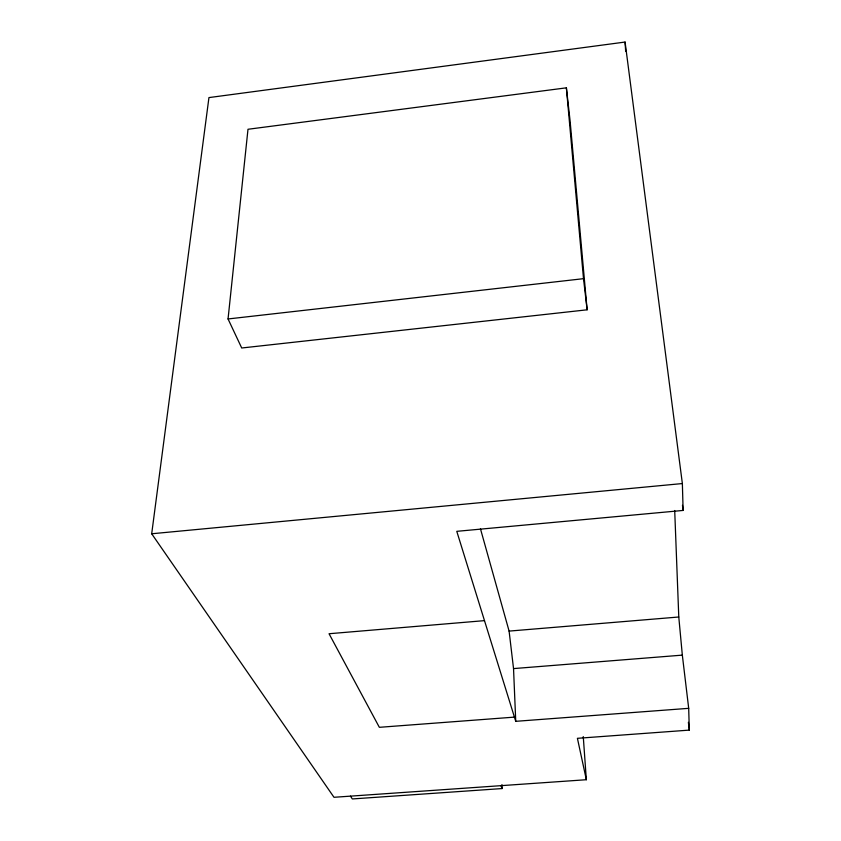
<?xml version="1.0" encoding="UTF-8"?>
<svg xmlns="http://www.w3.org/2000/svg" width="841" height="841" viewBox="0 0 841 841"><rect width="100%" height="100%" fill="white"/><g stroke="black" fill="none" stroke-linecap="round" stroke-linejoin="round"><path stroke-width="1.26" d="M228.048 318.96L247.99 129.272L566.382 87.832L570.082 120.789L587.123 309.803L241.714 347.995L228.048 318.96L583.507 278.676L566.382 87.832M583.265 736.6L586.345 779.723L333.993 797.289L151.695 533.772L208.946 97.588L625.073 42.05L682.366 483.554L683.123 510.434L456.779 531.333L515.743 721.326L688.695 708.332L682.335 655.128L678.782 617L674.703 510.508M151.695 533.772L682.366 483.554M484.5 620.637L329.041 633.736L379.354 727.318L514.44 717.121M480.453 528.789L509.099 631.097L678.782 617M509.099 631.097L513.536 668.595L682.335 655.128M688.695 708.332L689.305 730.114L577.41 738.314L586.345 779.723M501.93 784.632L502.066 788.564L352.326 798.95L350.476 796.143M500.984 785.673L502.066 788.564M682.461 505.304L683.123 510.434M688.38 722.293L689.305 730.114M583.507 278.676L587.123 309.803M625.073 42.05L625.651 51.227M513.536 668.595L515.743 721.326"/></g></svg>
